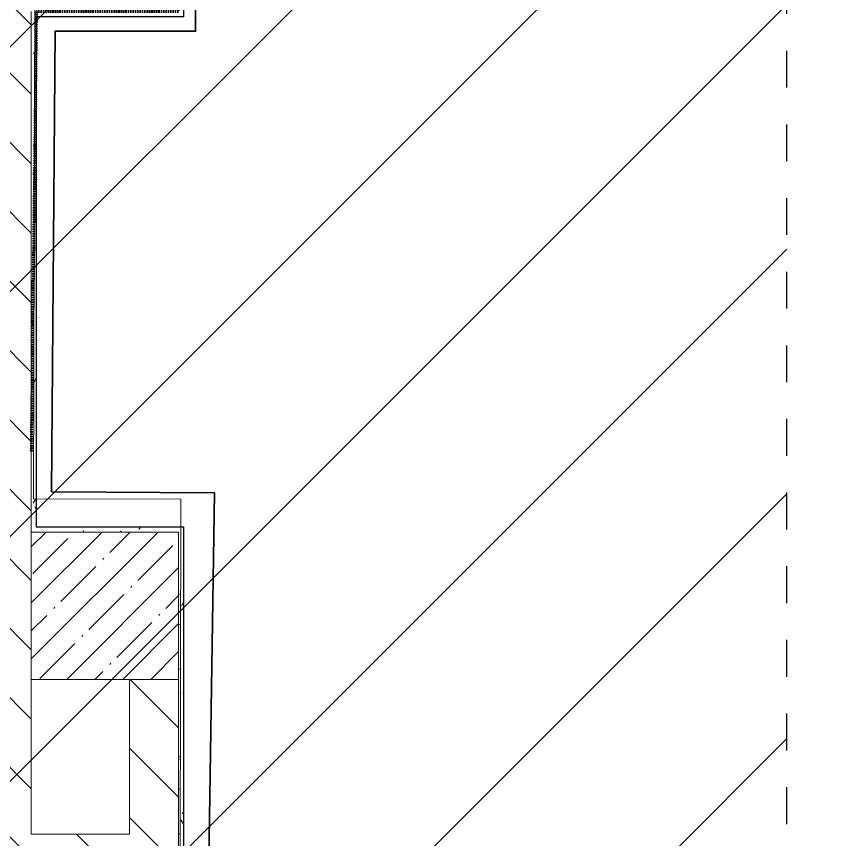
# Model space of a CAD drawing. Header units: millimetres. Extents: x -249154 to 415037, y -45458 to 354837.
# Drawn here: x 9114 to 12413, y 20811 to 24164 of the extents above; entities that cross this region are included whole.
import ezdxf

# ---------------------------------------------------------------- set-up
doc = ezdxf.new("R2010")
doc.units = ezdxf.units.MM
doc.linetypes.add('200_ШТРИХ__ш1_п0_6_', pattern=[320, 200, -120])
doc.linetypes.add('Штрих короткий', pattern=[600, 300, -300])
for name, color, linetype, lineweight in [('0) НЗ Ремонт штукатурка', 6, 'Continuous', 60), ('0) строит. леса', 20, 'Continuous', 30), ('4.4) РВР ремонт Штукатурки', 160, 'зигзаг', 35), ('A-AREA-BNDY', 7, 'Continuous', 5), ('A-FLOR', 7, 'Continuous', 9), ('A-WALL', 7, 'Continuous', 5), ('I-WALL', 7, 'Continuous', 5), ('S-COLS', 7, 'Continuous', 9), ('S-COLS-1', 7, 'Continuous', 5)]:
    doc.layers.add(name, color=color, linetype=linetype, lineweight=lineweight)
doc.layers.add('A-WALL-1', color=9, linetype='Continuous', lineweight=5, true_color=0x808080)
doc.layers.add('A-WALL-FNSH-1', color=9, linetype='Continuous', lineweight=5, true_color=0x808080)
doc.linetypes.add('зигзаг', pattern='A,0.00254,-5.08,[131,ltypeshp.shx,S=5.08,R=0,X=-5.08,Y=0],-10.16,[131,ltypeshp.shx,S=5.08,R=180,X=5.08,Y=0],-5.08', length=20.32254)
pattern_1 = [(135, (64.7, -136.06), (-141.4214, -141.4214), [])]
pattern_2 = [(0, (64.7, -136.06), (243.84, 60.96), [20.117, -162.763, 20.117, -162.763, -975.36]), (0, (64.7, -136.06), (243.84, 60.96), [-365.76, 20.117, -345.643, 20.117, -162.763, -426.72]), (0, (64.7, -136.06), (243.84, 60.96), [-914.4, 20.117, -101.803, 20.117, -284.683]), (120, (156.14, -105.58), (-174.71291, 180.69163), [20.117, -162.763, 20.117, -162.763, -975.36]), (120, (156.14, -105.58), (-174.71291, 180.69163), [-365.76, 20.117, -345.643, 20.117, -162.763, -426.72]), (120, (156.14, -105.58), (-174.71291, 180.69163), [-914.4, 20.117, -101.803, 20.117, -284.683]), (240, (186.62, 16.34), (-69.12709, -241.65163), [20.117, -162.763, 20.117, -162.763, -975.36]), (240, (186.62, 16.34), (-69.12709, -241.65163), [-365.76, 20.117, -345.643, 20.117, -162.763, -426.72]), (240, (186.62, 16.34), (-69.12709, -241.65163), [-914.4, 20.117, -101.803, 20.117, -284.683])]

# ---------------------------------------------------------------- blocks, each defined once
blk = doc.blocks.new('BSC_Колонна _Прямоугольная - 600х600-23998051-Объем проектирования 1 этажа')
at = {"layer": 'S-COLS-1'}
h = blk.add_hatch(dxfattribs=at)
h.set_pattern_fill('FP_178', color=256, style=0, pattern_type=2)
h.set_pattern_definition([(45, (-9410, -21900), (-114.0493, 114.0493), []), (45, (-9295.95, -21900), (-114.0493, 114.0493), [201.613, -40.323, 6.706, -33.617])])
h.paths.add_polyline_path([(2.1, -300), (300, -300), (300, 300), (-300, 300), (-300, -300), (-229.4, -300)])
for p, q in [((300, 300), (-300, 300)), ((-300, 300), (-300, -300)), ((300, -300), (300, 300)), ((-300, -300), (300, -300))]:
    blk.add_line(p, q, dxfattribs=at)

msp = doc.modelspace()

# ---------------------------------------------------------------- hatches: boundary and pattern name
at = {"layer": '0) строит. леса', "linetype": 'Штрих короткий', "ltscale": 0.5}
h = msp.add_hatch(dxfattribs=at)
h.set_pattern_fill('ANSI31', color=256, scale=222)
h.paths.add_polyline_path([(12251.3, 25505.4), (5401.8, 25505.4), (5401.8, 15474.4), (12251.3, 15474.4)])
at = {"layer": 'I-WALL'}
h = msp.add_hatch(dxfattribs=at)
h.set_pattern_fill('FP_23', color=256, style=0, pattern_type=2)
h.set_pattern_definition(pattern_1)
h.paths.add_polyline_path([(9025.7, 23013.9), (9174.7, 23013.9), (9174.7, 24383.9), (8974.7, 24383.9), (8974.7, 23013.9)])
h = msp.add_hatch(dxfattribs=at)
h.set_pattern_fill('FP_191', color=256, style=0, pattern_type=2)
h.set_pattern_definition(pattern_2)
h.paths.add_polyline_path([(9174.7, 22063.9), (9194.7, 22063.9), (9194.7, 22083.9)])
h.paths.add_polyline_path([(9174.7, 22063.9), (9194.7, 22084.9), (9194.7, 24162.9), (9174.7, 24162.9), (9174.7, 22083.9)])
h = msp.add_hatch(dxfattribs=at)
h.set_pattern_fill('FP_23', color=256, style=0, pattern_type=2)
h.set_pattern_definition(pattern_1)
h.paths.add_polyline_path([(8974.7, 20833.9), (9174.7, 20833.9), (9174.7, 23013.9), (8974.7, 23013.9), (8974.7, 20844.8)])
h = msp.add_hatch(dxfattribs=at)
h.set_pattern_fill('FP_191', color=256, style=0, pattern_type=2)
h.set_pattern_definition(pattern_2)
h.paths.add_polyline_path([(9194.7, 22063.9), (9774.7, 22063.9), (9774.4, 22083.9), (9195.7, 22083.9)])
h = msp.add_hatch(dxfattribs=at)
h.set_pattern_fill('FP_191', color=256, style=0, pattern_type=2)
h.set_pattern_definition(pattern_2)
h.paths.add_polyline_path([(9794.7, 20633.9), (9794.7, 22083.9), (9774.7, 22083.9), (9774.7, 20633.9)])
h = msp.add_hatch(dxfattribs=at)
h.set_pattern_fill('FP_23', color=256, style=0, pattern_type=2)
h.set_pattern_definition(pattern_1)
h.paths.add_polyline_path([(9574.7, 20833.9), (9774.7, 20833.9), (9774.7, 21463.9), (9574.7, 21463.9), (9574.7, 21056.3)])
h = msp.add_hatch(dxfattribs=at)
h.set_pattern_fill('FP_23', color=256, style=0, pattern_type=2)
h.set_pattern_definition(pattern_1)
h.paths.add_polyline_path([(9767.6, 20633.9), (9774.7, 20633.9), (9774.7, 20833.9), (8974.7, 20833.9), (8974.7, 20633.9), (9174.7, 20633.9)])

# ---------------------------------------------------------------- linework, layer by layer
at = {"layer": '0) НЗ Ремонт штукатурка', "linetype": '200_ШТРИХ__ш1_п0_6_', "ltscale": 0.03}
msp.add_lwpolyline([(9774.7, 25393.9), (9774.7, 24183.9), (9195.7, 24183.9), (9174.7, 22390.3)], dxfattribs=at)
at = {"layer": '0) строит. леса', "linetype": 'Штрих короткий', "ltscale": 0.5}
msp.add_lwpolyline([(12251.3, 25505.4), (5401.8, 25505.4), (5401.8, 15474.4), (12251.3, 15474.4)], close=True, dxfattribs=at)
at = {"layer": '4.4) РВР ремонт Штукатурки', "ltscale": 0.1}
msp.add_lwpolyline([(9897.7, 20725.3), (9921.3, 22223), (9257.1, 22228), (9271.2, 24103.5), (9843.5, 24103.5), (9843.5, 25715), (8807.8, 25716.5)], dxfattribs=at)
at = {"layer": 'A-AREA-BNDY', "flags": 128}
msp.add_lwpolyline([(13524.9, 27117.8), (9795.7, 27126.6), (9794.1, 26455.6), (9152.1, 26457.1), (9153.7, 27128.1), (4745.7, 27138.4), (4744.1, 26467.4), (4123.1, 26468.9), (4121.5, 25760.9), (9792.4, 25747.6), (9789, 24275.6), (9189, 24277), (9184.1, 22199), (9784.1, 22197.6), (9780.7, 20726.1)], dxfattribs=at)
at = {"layer": 'A-FLOR'}
for p, q in [((9795.7, 24162.9), (9795.7, 24523.9)), ((9194.7, 22084.9), (9194.7, 24162.9)), ((9194.7, 24162.9), (9795.7, 24162.9)), ((9794.7, 22083.9), (9195.7, 22083.9)), ((9794.7, 20613.9), (9794.7, 22083.9))]:
    msp.add_line(p, q, dxfattribs=at)
at = {"layer": 'A-WALL'}
for p, q in [((9174.7, 24183.9), (9174.7, 22063.9)), ((9194.7, 24163.9), (9794.7, 24163.9)), ((9194.7, 22083.9), (9194.7, 22084.9)), ((9195.7, 22083.9), (9194.7, 22083.9))]:
    msp.add_line(p, q, dxfattribs=at)
at = {"layer": 'A-WALL-1'}
for p, q in [((9794.7, 24163.9), (9794.7, 25602.9)), ((9174.7, 20833.9), (9174.7, 21463.9)), ((9574.7, 21463.9), (9574.7, 20833.9)), ((9774.7, 20633.9), (9774.7, 21463.9)), ((9574.7, 20833.9), (9174.7, 20833.9))]:
    msp.add_line(p, q, dxfattribs=at)
at = {"layer": 'A-WALL-FNSH-1'}
for p, q in [((9194.7, 24163.9), (9194.7, 24162.9)), ((9195.7, 22083.9), (9195.7, 24163.9)), ((9795.7, 22084.9), (9194.7, 22084.9)), ((9795.7, 20612.9), (9795.7, 22084.9))]:
    msp.add_line(p, q, dxfattribs=at)

# ---------------------------------------------------------------- block references
at = {"layer": 'S-COLS'}
msp.add_blockref('BSC_Колонна _Прямоугольная - 600х600-23998051-Объем проектирования 1 этажа', (9474.7, 21763.9), dxfattribs=at)

doc.saveas('drawing.dxf')
